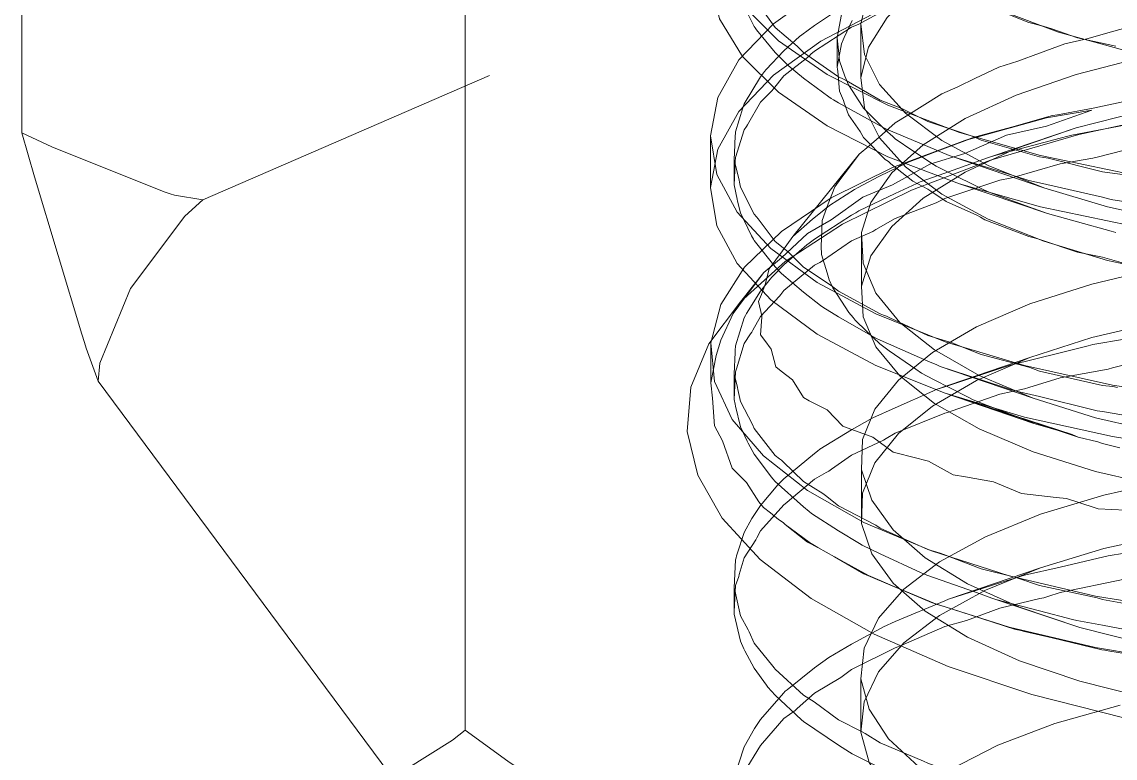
# Model space of a CAD drawing. Header units: millimetres. Extents: x 6 to 294, y 6 to 294.
# Drawn here: x 110.94 to 117.94, y 134.75 to 139.46 of the extents above; entities that cross this region are included whole.
import ezdxf

# ---------------------------------------------------------------- set-up
doc = ezdxf.new("R2010")
doc.units = ezdxf.units.MM
doc.linetypes.add('HIDDEN', pattern=[3, 2, -1])
doc.layers.add('M-VIEW', color=7, linetype='CONTINUOUS', lineweight=0)
doc.layers.add('M-VIEW-HIDD', color=8, linetype='HIDDEN', lineweight=0)

msp = doc.modelspace()

# ---------------------------------------------------------------- linework, layer by layer
at = {"layer": 'M-VIEW', "lineweight": 0}
for p, q in [((110.9444, 138.7463), (110.9444, 144.4957)), ((113.7812, 134.9246), (113.7812, 140.674)), ((111.4333, 137.1574), (113.2922, 134.6531))]:
    msp.add_line(p, q, dxfattribs=at)
for points in [[(111.4333, 137.1574), (111.3569, 137.3701), (111.3452, 137.4045), (111.3285, 137.4579), (111.0251, 138.4657), (110.9444, 138.7463)], [(113.2922, 134.6531), (113.3687, 134.6598), (113.3804, 134.6627), (113.397, 134.6713), (113.7005, 134.8615), (113.7812, 134.9246)], [(115.4283, 133.8373), (115.1707, 133.9715), (115.1312, 133.994), (115.0753, 134.0303), (114.0532, 134.7268), (113.7812, 134.9246)]]:
    msp.add_lwpolyline(points, dxfattribs=at)
at = {"layer": 'M-VIEW-HIDD', "lineweight": 0}
for p, q in [((112.1025, 138.3177), (116.5051, 140.2246)), ((116.313, 139.1011), (116.313, 139.4437)), ((116.1623, 139.1673), (116.1623, 139.3572)), ((117.1485, 138.5957), (117.6909, 138.7782)), ((115.3501, 138.3972), (115.3501, 138.7267)), ((116.9777, 138.6977), (117.0473, 138.7211)), ((115.8783, 138.0837), (116.3024, 138.6101)), ((116.9031, 138.593), (117.4836, 138.3954)), ((115.5027, 138.4138), (115.5027, 138.5743)), ((116.9439, 138.4202), (117.5079, 138.2297)), ((116.3164, 137.7657), (116.3164, 138.1083)), ((115.5421, 137.6665), (115.6928, 137.8535)), ((116.1699, 137.7335), (116.124, 137.7705)), ((115.4968, 137.592), (115.4162, 137.4208)), ((115.3522, 137.1469), (115.3522, 137.4026)), ((116.7961, 137.1038), (117.3954, 137.3096)), ((115.5027, 137.0409), (115.5027, 137.204)), ((116.8214, 137.2528), (117.4161, 137.0491)), ((116.8532, 137.0806), (117.7027, 136.7994)), ((116.3179, 136.2472), (116.3179, 136.5898)), ((116.0381, 136.0947), (116.1439, 136.0337)), ((116.8746, 135.763), (117.4624, 135.9635)), ((115.5027, 135.6682), (115.5027, 135.8361)), ((116.7647, 135.7419), (116.8017, 135.7295)), ((117.1766, 135.762), (117.7138, 135.5813)), ((116.3138, 134.9118), (116.3138, 135.2544))]:
    msp.add_line(p, q, dxfattribs=at)
for points in [[(120.4281, 141.8435), (119.7539, 141.8503), (119.0927, 141.8213), (118.4557, 141.7576), (117.8539, 141.6607), (117.2978, 141.5328), (116.7969, 141.3767), (116.3598, 141.1954), (115.9942, 140.9927), (115.7062, 140.7725), (115.5009, 140.539), (115.3819, 140.2969), (115.351, 140.0508), (115.409, 139.8054), (115.5548, 139.5654), (115.7858, 139.3356), (116.0982, 139.1203), (116.4864, 138.9237)], [(117.9961, 139.275), (117.5773, 139.3917), (117.2091, 139.5295), (116.8977, 139.6855), (116.6486, 139.8565), (116.4661, 140.0391), (116.3532, 140.2296), (116.3121, 140.4242), (116.3433, 140.6191), (116.4464, 140.8104), (116.6195, 140.9943), (116.8597, 141.1671), (117.1628, 141.3254), (117.5236, 141.4659), (117.9358, 141.5856), (118.3924, 141.6821), (118.8854, 141.7532), (119.4063, 141.797)], [(120.4281, 141.514), (119.7539, 141.5208), (119.0927, 141.4918), (118.4557, 141.4281), (117.8539, 141.3312), (117.2978, 141.2033), (116.7969, 141.0472), (116.3598, 140.8659), (115.9942, 140.6632), (115.7062, 140.4429), (115.5009, 140.2095), (115.3819, 139.9674), (115.351, 139.7213), (115.409, 139.4759), (115.5548, 139.2359), (115.7858, 139.0061), (116.0982, 138.7907), (116.4864, 138.5942)], [(116.8317, 138.6978), (116.5983, 138.8719), (116.4323, 139.0568), (116.3367, 139.2486), (116.313, 139.4437), (116.3616, 139.638), (116.4818, 139.8279), (116.6715, 140.0094), (116.9273, 140.1791), (117.2448, 140.3333), (117.6186, 140.469), (118.0423, 140.5834), (118.5083, 140.6739), (119.0089, 140.7386), (119.5351, 140.7757), (120.0781, 140.7841), (120.6284, 140.7633), (121.1764, 140.713)], [(115.5209, 138.2395), (115.3914, 138.4808), (115.3501, 138.7267), (115.3975, 138.9724), (115.533, 139.2133), (115.754, 139.4446), (116.057, 139.6618), (116.4365, 139.8608), (116.8862, 140.0377), (117.3981, 140.1887), (117.9636, 140.311), (118.5727, 140.4018), (119.2152, 140.4591), (119.8797, 140.4814), (120.555, 140.4679), (121.2293, 140.4182), (121.891, 140.3328), (122.5288, 140.2126)], [(116.8317, 138.3552), (116.5983, 138.5293), (116.4323, 138.7142), (116.3367, 138.906), (116.313, 139.1011), (116.3616, 139.2955), (116.4818, 139.4853), (116.6715, 139.6669), (116.9273, 139.8365), (117.2448, 139.9907), (117.6186, 140.1265), (118.0423, 140.2408), (118.5083, 140.3313), (119.0089, 140.396), (119.5351, 140.4331), (120.0781, 140.4416), (120.6284, 140.4207), (121.1764, 140.3705)], [(116.4864, 138.9237), (116.9439, 138.7498), (117.4627, 138.602), (118.0338, 138.4833), (118.6475, 138.3964), (119.2931, 138.3432), (119.9596, 138.3251), (120.6353, 138.3429), (121.3088, 138.3968), (121.9683, 138.4864), (122.6024, 138.6106), (123.2003, 138.7678), (123.7517, 138.9558), (124.2469, 139.1718), (124.6776, 139.4125), (125.0362, 139.6744), (125.3166, 139.9534), (125.5139, 140.2451)], [(115.5209, 137.91), (115.3914, 138.1513), (115.3501, 138.3972), (115.3975, 138.6429), (115.533, 138.8838), (115.754, 139.1151), (116.057, 139.3323), (116.4365, 139.5313), (116.8862, 139.7081), (117.3981, 139.8592), (117.9636, 139.9815), (118.5727, 140.0723), (119.2152, 140.1296), (119.8797, 140.1519), (120.555, 140.1384), (121.2293, 140.0887), (121.891, 140.0033), (122.5288, 139.8831)], [(116.4864, 138.5942), (116.9439, 138.4202), (117.4627, 138.2724), (118.0338, 138.1538), (118.6475, 138.0669), (119.2931, 138.0137), (119.9596, 137.9955), (120.6353, 138.0134), (121.3088, 138.0673), (121.9683, 138.1569), (122.6024, 138.2811), (123.2003, 138.4383), (123.7517, 138.6263), (124.2469, 138.8422), (124.6776, 139.083), (125.0362, 139.3449), (125.3166, 139.6239), (125.5139, 139.9156)], [(116.124, 137.7705), (115.9457, 137.8872), (115.8601, 137.9728), (115.8475, 137.9851), (115.7653, 138.0517), (115.6552, 138.1972), (115.6462, 138.2089), (115.6306, 138.2255), (115.5428, 138.3992), (115.5364, 138.4312), (115.5338, 138.4443), (115.5027, 138.5743), (115.5066, 138.6702), (115.5072, 138.6834), (115.5107, 138.7529), (115.5577, 138.907), (115.5614, 138.9189), (115.5668, 138.9332), (115.6704, 139.1052), (115.6971, 139.1395), (115.7071, 139.152), (115.8205, 139.2715), (115.921, 139.3626), (115.9346, 139.3746), (116.0156, 139.4338), (116.2203, 139.5708)], [(116.124, 138.9654), (116.1087, 138.9764), (115.9457, 139.097), (115.8475, 139.1779), (115.8349, 139.1903), (115.7653, 139.2608), (115.6462, 139.4053), (115.6376, 139.4177), (115.6306, 139.4279), (115.5428, 139.6044)], [(115.6197, 138.0764), (115.6138, 138.0883), (115.5428, 138.236), (115.5242, 138.3102), (115.5214, 138.3234), (115.5027, 138.4138), (115.5091, 138.5497), (115.5097, 138.5628), (115.5107, 138.5892), (115.5668, 138.7656), (115.5818, 138.787), (115.5888, 138.7989), (115.6704, 138.9423), (115.7431, 139.0156), (115.7536, 139.0283), (115.8205, 139.1109), (115.9814, 139.2372), (115.9941, 139.2491), (116.0156, 139.2698), (116.254, 139.4229), (116.3, 139.4422), (116.319, 139.4522), (116.5332, 139.5684)], [(116.1699, 139.1049), (115.9457, 139.26), (115.9178, 139.2892), (115.9058, 139.3014), (115.7653, 139.4217), (115.6992, 139.5132)], [(116.1771, 139.2066), (116.1675, 139.2972), (116.1662, 139.3126), (116.1623, 139.3572), (116.1894, 139.5047)], [(117.1198, 139.5595), (117.3886, 139.4516), (117.4804, 139.4282), (117.5079, 139.4209), (117.5348, 139.4112), (117.6999, 139.3535), (117.944, 139.3005)], [(116.1465, 138.4005), (116.1859, 138.4539), (116.228, 138.5103), (116.3024, 138.6101), (116.3636, 138.6617), (116.4294, 138.72), (116.5317, 138.8101), (116.6142, 138.8589), (116.7056, 138.9173), (116.8308, 138.9968), (116.9338, 139.0414), (117.0463, 139.0956), (117.116, 139.1288), (117.195, 139.1665), (117.3175, 139.2058), (117.457, 139.2571), (117.6185, 139.3157), (117.759, 139.3487), (117.932, 139.397), (118.0945, 139.4416)], [(116.1771, 139.0126), (116.1652, 139.1399), (116.1638, 139.1544), (116.1623, 139.1673), (116.1894, 139.3169), (116.1994, 139.3418), (116.2057, 139.3577), (116.2579, 139.4645)], [(116.41, 137.7203), (116.3271, 137.913), (116.3164, 138.1083), (116.3779, 138.3021), (116.5107, 138.4908), (116.7125, 138.6704), (116.9797, 138.8375), (117.3077, 138.9887), (117.6909, 139.1208), (118.1227, 139.2311), (118.5956, 139.3171), (119.1013, 139.3769), (119.6313, 139.409), (120.1763, 139.4122), (120.7268, 139.3862), (121.2734, 139.3307), (121.8067, 139.2462), (122.3174, 139.1338)], [(116.8317, 138.6978), (117.1285, 138.5378), (117.4836, 138.3954), (117.8908, 138.2733), (118.3431, 138.1743), (118.8327, 138.1006), (119.351, 138.0538), (119.8893, 138.0353), (120.4381, 138.046), (120.988, 138.0861), (121.5294, 138.1555), (122.0531, 138.2534), (122.5499, 138.3786), (123.0113, 138.5295), (123.4293, 138.704), (123.7966, 138.8995), (124.107, 139.1131), (124.355, 139.3418)], [(116.1771, 139.2066), (116.2111, 139.1097), (116.216, 139.0954), (116.2335, 139.0548), (116.3246, 138.9146), (116.331, 138.9046), (116.4686, 138.7658), (116.5178, 138.7229), (116.5335, 138.709), (116.6451, 138.6306), (116.7772, 138.5449), (116.7958, 138.5326), (116.8587, 138.5006), (117.0948, 138.385), (117.1198, 138.3726)], [(117.5124, 138.5845), (117.4562, 138.5937), (117.082, 138.7009), (117.036, 138.7207), (117.0134, 138.7301), (116.7408, 138.8202), (116.5971, 138.8914), (116.5758, 138.9017), (116.4358, 138.9554), (116.2194, 139.0807), (116.2015, 139.0907), (116.1699, 139.1049)], [(115.34, 137.3968), (115.5421, 137.6665), (115.8291, 137.9232), (116.196, 138.1625), (116.6365, 138.3802), (117.1431, 138.5727), (117.7071, 138.7366), (118.319, 138.8692), (118.9681, 138.9682), (119.6435, 139.0319), (120.3335, 139.0592), (121.0264, 139.0496), (121.7103, 139.0033), (122.1521, 138.9485), (122.3728, 138.9227), (122.7472, 138.8565), (122.9019, 138.8233), (123.0045, 138.8043), (123.5928, 138.6551), (124.1281, 138.476)], [(116.3093, 138.7543), (116.2335, 138.8618), (116.2068, 138.9394), (116.2019, 138.9538), (116.1771, 139.0126)], [(116.41, 137.3778), (116.3271, 137.5705), (116.3164, 137.7657), (116.3779, 137.9595), (116.5107, 138.1482), (116.7125, 138.3279), (116.9797, 138.495), (117.3077, 138.6461), (117.6909, 138.7782), (118.1227, 138.8885), (118.5956, 138.9745), (119.1013, 139.0344), (119.6313, 139.0664), (120.1763, 139.0697), (120.7268, 139.0436), (121.2734, 138.9881), (121.8067, 138.9037), (122.3174, 138.7913)], [(118.2643, 138.9862), (118.1061, 138.9675), (118.0893, 138.9656), (117.7999, 138.9055), (117.5725, 138.8629), (117.5389, 138.8568), (117.2778, 138.7833), (117.0796, 138.7298), (117.0473, 138.7211), (116.8183, 138.6361), (116.6738, 138.5813), (116.623, 138.5623), (116.4283, 138.4678), (116.3226, 138.4111), (116.2961, 138.3973), (116.272, 138.3842), (116.1135, 138.2822), (116.0435, 138.2262), (116.0031, 138.1946), (115.8783, 138.0837), (115.8397, 138.0306), (115.8115, 137.9916), (115.7256, 137.8767)], [(116.1699, 138.9387), (116.1388, 138.957), (116.124, 138.9654)], [(116.8317, 138.3552), (117.1285, 138.1953), (117.4836, 138.0528), (117.8908, 137.9308), (118.3431, 137.8318), (118.8327, 137.758), (119.351, 137.7112), (119.8893, 137.6928), (120.4381, 137.7034), (120.988, 137.7435), (121.5294, 137.8129), (122.0531, 137.9108), (122.5499, 138.036), (123.0113, 138.1869), (123.4293, 138.3614), (123.7966, 138.5569), (124.107, 138.7705), (124.355, 138.9992)], [(117.792, 138.8911), (117.5004, 138.8436), (116.9777, 138.6977), (116.5157, 138.5255), (116.1225, 138.3304), (115.8048, 138.1162), (115.568, 137.8872), (115.4162, 137.6478)], [(117.792, 138.8911), (117.5004, 138.7885), (117.2451, 138.7322), (116.9777, 138.614), (116.7539, 138.5455), (116.5157, 138.4131), (116.3268, 138.3344), (116.1225, 138.1893), (115.9711, 138.1024), (115.8048, 137.9465), (115.6928, 137.8535), (115.568, 137.6888), (115.4968, 137.592)], [(116.1699, 138.9387), (116.4358, 138.7913), (116.4772, 138.7694), (116.7408, 138.6593), (116.8793, 138.6025), (116.9031, 138.593), (117.082, 138.5376), (117.3617, 138.4502), (117.3872, 138.4425), (117.4562, 138.4272), (117.8597, 138.3345), (117.8987, 138.3252), (117.9266, 138.3189), (118.2886, 138.262)], [(112.1025, 138.3177), (111.9214, 138.349), (111.8936, 138.3556), (111.8543, 138.3695), (111.1356, 138.6573), (110.9444, 138.7463)], [(115.6197, 136.8801), (115.5428, 137.0269), (115.5269, 137.1042), (115.5242, 137.1175), (115.5027, 137.204), (115.5086, 137.3421), (115.5091, 137.3546), (115.5107, 137.3847), (115.5668, 137.5624), (115.5751, 137.5784), (115.5818, 137.5911), (115.6704, 137.7329), (115.7326, 137.8102), (115.7431, 137.8229), (115.8205, 137.9013), (115.9681, 138.0305), (115.9814, 138.0418), (116.0156, 138.0658), (116.254, 138.2192), (116.2818, 138.236), (116.3, 138.2467), (116.5332, 138.3589), (116.6713, 138.4232), (116.6935, 138.4333), (116.8507, 138.4896), (117.1246, 138.5874), (117.1485, 138.5957), (117.2033, 138.6099), (117.5876, 138.7124), (117.6368, 138.7258), (117.6639, 138.7329), (118, 138.7963)], [(116.3093, 138.7543), (116.331, 138.717), (116.4686, 138.576), (116.4892, 138.5625), (116.5051, 138.5494), (116.6451, 138.4365), (116.7423, 138.3854), (116.7608, 138.3728), (116.8587, 138.3077), (117.0559, 138.22), (117.0789, 138.2067), (117.1073, 138.1907), (117.3886, 138.0832), (117.4298, 138.0735), (117.4577, 138.0639), (117.6999, 137.9837), (117.8591, 137.9517), (117.8884, 137.9429), (118.0382, 137.8996)], [(115.6153, 137.4712), (115.6225, 137.4842), (115.6704, 137.5721), (115.7916, 137.701), (115.8015, 137.7134), (115.8205, 137.7379), (116.0156, 137.8993), (116.0509, 137.9181), (116.0671, 137.9287), (116.254, 138.0553), (116.3903, 138.1166), (116.4098, 138.1274), (116.5332, 138.198), (116.7961, 138.2993), (116.8168, 138.3092), (116.8507, 138.3259), (117.2033, 138.4434), (117.268, 138.4565), (117.2941, 138.4637), (117.5876, 138.5489), (117.7972, 138.5845), (117.826, 138.5915), (118, 138.6355)], [(117.5124, 138.5845), (117.8597, 138.4983), (118.0353, 138.4744)], [(116.2356, 137.5968), (116.2118, 137.6346), (116.1331, 137.7551), (116.1093, 137.8068), (116.097, 137.8504), (116.0616, 137.969), (116.0582, 138.0224), (116.0609, 138.0718), (116.0659, 138.1855), (116.0837, 138.2395), (116.1046, 138.2926), (116.1465, 138.4005)], [(112.1025, 138.3177), (111.9867, 138.2142), (111.6385, 137.7499)], [(117.1198, 138.3726), (117.1457, 138.3628), (117.3886, 138.2733), (117.5079, 138.2297), (117.6999, 138.1778), (117.9144, 138.1185), (117.944, 138.1101)], [(115.5209, 138.2395), (115.7362, 138.0074), (116.0336, 137.789), (116.4081, 137.5886), (116.8532, 137.4102), (117.3611, 137.2572), (117.9232, 137.1329), (118.5297, 137.0399), (119.1701, 136.9802), (119.8336, 136.9554), (120.5085, 136.9665), (121.1832, 137.0136), (121.8462, 137.0966), (122.486, 137.2145), (123.0915, 137.3656), (123.6523, 137.548), (124.1588, 137.759), (124.6021, 137.9953)], [(116.1699, 137.5702), (116.0703, 137.6314), (116.0546, 137.6431), (115.9457, 137.7267), (115.8043, 137.8479), (115.7653, 137.8886), (115.6306, 138.0581), (115.6253, 138.0671), (115.6197, 138.0764)], [(116.4035, 136.9779), (116.5532, 137.1648), (116.7711, 137.3417), (117.0535, 137.5053), (117.3954, 137.6521), (117.791, 137.7792), (118.2334, 137.8838), (118.7149, 137.9637), (119.2274, 138.0169), (119.7618, 138.0421), (120.309, 138.0383), (120.8595, 138.0051), (121.4037, 137.9426), (121.9324, 137.8513), (122.4363, 137.7323), (122.9067, 137.5873), (123.3355, 137.4181), (123.7154, 137.2273)], [(115.5209, 137.91), (115.7362, 137.6779), (116.0336, 137.4595), (116.4081, 137.2591), (116.8532, 137.0806), (117.3611, 136.9277), (117.9232, 136.8034), (118.5297, 136.7103), (119.1701, 136.6507), (119.8336, 136.6259), (120.5085, 136.637), (121.1832, 136.6841), (121.8462, 136.7671), (122.486, 136.8849), (123.0915, 137.0361), (123.6523, 137.2185), (124.1588, 137.4294), (124.6021, 137.6658)], [(115.7035, 137.7824), (115.7136, 137.8283), (115.7256, 137.8767)], [(111.6385, 137.7499), (111.4434, 137.2734), (111.4333, 137.1574)], [(115.7035, 137.7824), (115.6767, 137.7128), (115.6588, 137.6682), (115.6789, 137.5759), (115.6795, 137.5671), (115.6719, 137.4554), (115.6977, 137.4177), (115.7395, 137.3638), (115.7691, 137.2497), (115.8026, 137.2217), (115.8753, 137.167), (115.9458, 137.0534), (115.9826, 137.0329), (116.0985, 136.9742), (116.1977, 136.8704), (116.2319, 136.8569), (116.3892, 136.8007), (116.5192, 136.7045), (116.5454, 136.6971), (116.7461, 136.6462), (116.9039, 136.5591), (116.982, 136.5452), (117.1622, 136.514), (117.3404, 136.4387), (117.562, 136.414), (117.6292, 136.4068), (117.8071, 136.3491), (117.8312, 136.3418), (118.1382, 136.3271)], [(116.1699, 137.7335), (116.4358, 137.5878), (116.4575, 137.58), (116.4772, 137.5733), (116.4977, 137.564), (116.7408, 137.4501), (116.9031, 137.4004), (116.927, 137.391), (117.082, 137.3279), (117.3872, 137.2473), (117.4118, 137.2389), (117.4562, 137.223), (117.8597, 137.131), (117.9266, 137.1232), (117.9556, 137.1178)], [(116.4035, 136.6354), (116.5532, 136.8222), (116.7711, 136.9991), (117.0535, 137.1627), (117.3954, 137.3096), (117.791, 137.4366), (118.2334, 137.5413), (118.7149, 137.6211), (119.2274, 137.6744), (119.7618, 137.6995), (120.309, 137.6958), (120.8595, 137.6625), (121.4037, 137.6), (121.9324, 137.5087), (122.4363, 137.3898), (122.9067, 137.2447), (123.3355, 137.0756), (123.7154, 136.8847)], [(116.41, 137.7203), (116.5636, 137.534), (116.7852, 137.3577), (117.071, 137.1949), (117.4161, 137.0491), (117.8144, 136.9232), (118.2592, 136.8199), (118.7427, 136.7415), (119.2566, 136.6898), (119.792, 136.6662), (120.3396, 136.6716), (120.89, 136.7065), (121.4336, 136.7706), (121.9611, 136.8635), (122.4634, 136.9839), (122.9317, 137.1304), (123.358, 137.3008), (123.7349, 137.4928)], [(115.4162, 137.6478), (115.3522, 137.4026), (115.3769, 137.1564), (115.49, 136.9138), (115.6894, 136.6797), (115.9718, 136.4584), (116.3323, 136.2543), (116.7647, 136.0715), (117.2615, 135.9135), (117.8141, 135.7836), (118.413, 135.6845), (119.048, 135.6184), (119.7079, 135.587), (120.3816, 135.5913), (121.0572, 135.6317), (121.7233, 135.7081), (122.3683, 135.8195), (122.981, 135.9645)], [(116.1699, 137.5702), (116.3903, 137.4429), (116.4081, 137.4329), (116.4358, 137.4205), (116.7408, 137.287), (116.7986, 137.2623), (116.8214, 137.2528), (117.082, 137.1674), (117.2714, 137.1051), (117.2976, 137.0968), (117.4562, 137.0591), (117.799, 136.9751), (117.8258, 136.9688), (117.8597, 136.9634), (118.2886, 136.8899)], [(116.2356, 137.5968), (116.263, 137.5645), (116.2765, 137.5492), (116.3491, 137.4787), (116.4344, 137.3964), (116.4953, 137.3511), (116.666, 137.2344), (116.7018, 137.2091), (116.7788, 137.1684), (116.9961, 137.0578), (117.0326, 137.0386), (117.1238, 137.0031), (117.3765, 136.9056), (117.4208, 136.8881), (117.524, 136.8584), (117.6654, 136.8171), (117.7027, 136.7994), (117.8297, 136.7691), (117.8591, 136.7602), (117.9705, 136.7321)], [(116.1699, 136.2003), (115.9978, 136.3124), (115.9829, 136.3241), (115.9457, 136.354), (115.7653, 136.5168), (115.7508, 136.5323), (115.7418, 136.5439), (115.6306, 136.6907), (115.5913, 136.7608), (115.5851, 136.7739), (115.5428, 136.866), (115.5112, 136.9983), (115.5085, 137.0114), (115.5027, 137.0409), (115.5107, 137.2182), (115.5179, 137.2374), (115.5668, 137.3984), (115.608, 137.4606), (115.6153, 137.4712)], [(115.4162, 137.4208), (115.3865, 137.3222), (115.3522, 137.1469), (115.3636, 137.049), (115.3769, 136.8721), (115.4286, 136.7768), (115.49, 136.6009), (115.5804, 136.5105), (115.6597, 136.385), (115.6894, 136.3502), (115.7344, 136.3162), (115.7866, 136.274), (115.8163, 136.2544), (115.8292, 136.2406)], [(115.6153, 136.2785), (115.6704, 136.3623), (115.7814, 136.494), (115.7916, 136.5059), (115.8205, 136.5336), (116.0156, 136.696), (116.0355, 136.711), (116.0509, 136.7223), (116.254, 136.8459), (116.3708, 136.913), (116.3903, 136.9239), (116.5332, 136.9884), (116.7745, 137.0946), (116.7961, 137.1038), (116.8507, 137.122), (117.2033, 137.2396), (117.2429, 137.2529), (117.268, 137.261), (117.5876, 137.3393), (117.7684, 137.3849), (117.7972, 137.3918), (118, 137.4261)], [(115.34, 137.3968), (115.2262, 137.1186), (115.2026, 136.8368), (115.2697, 136.5561), (115.4262, 136.2814), (115.6696, 136.0174), (115.9956, 135.7686), (116.3986, 135.5391), (116.8719, 135.3331), (117.4072, 135.1539), (117.9955, 135.0047), (118.6266, 134.888), (119.2897, 134.8058), (119.9736, 134.7595), (120.6665, 134.7499), (121.3565, 134.7771), (122.0319, 134.8408)], [(116.41, 137.3778), (116.5636, 137.1914), (116.7852, 137.0151), (117.071, 136.8524), (117.4161, 136.7065), (117.8144, 136.5807), (118.2592, 136.4773), (118.7427, 136.3989), (119.2566, 136.3472), (119.792, 136.3236), (120.3396, 136.329), (120.89, 136.3639), (121.4336, 136.428), (121.9611, 136.5209), (122.4634, 136.6413), (122.9317, 136.7878), (123.358, 136.9582), (123.7349, 137.1502)], [(116.1081, 136.5831), (116.1247, 136.5945), (116.254, 136.6853), (116.4572, 136.7811), (116.476, 136.7919), (116.5332, 136.826), (116.8507, 136.9543), (116.8746, 136.9604), (116.8979, 136.9683), (117.2033, 137.0754), (117.3601, 137.1094), (117.387, 137.1174), (117.5876, 137.1788), (117.896, 137.2357), (117.9236, 137.2428), (118, 137.2633)], [(117.4208, 136.8881), (116.8532, 137.0806), (117.6654, 136.8171)], [(122.345, 135.5821), (121.8358, 135.4682), (121.3036, 135.3822), (120.7574, 135.325), (120.2068, 135.2973), (119.6613, 135.2989), (119.1303, 135.3294), (118.6229, 135.3877), (118.148, 135.4723), (117.7138, 135.5813), (117.3277, 135.7123), (116.9964, 135.8625), (116.7257, 136.0288), (116.5202, 136.2079), (116.3835, 136.3961), (116.3179, 136.5898), (116.3246, 136.785), (116.4035, 136.9779)], [(116.1699, 136.3612), (116.0859, 136.4268), (116.0703, 136.4386), (115.9457, 136.5168), (115.8167, 136.6415), (115.8043, 136.6531), (115.7923, 136.6621), (115.7653, 136.6832), (115.6306, 136.855), (115.6197, 136.8801)], [(122.345, 135.2395), (121.8358, 135.1256), (121.3036, 135.0396), (120.7574, 134.9825), (120.2068, 134.9547), (119.6613, 134.9564), (119.1303, 134.9868), (118.6229, 135.0451), (118.148, 135.1298), (117.7138, 135.2387), (117.3277, 135.3697), (116.9964, 135.5199), (116.7257, 135.6862), (116.5202, 135.8653), (116.3835, 136.0535), (116.3179, 136.2472), (116.3246, 136.4424), (116.4035, 136.6354)], [(116.817, 136.0017), (117.1104, 136.1626), (117.4624, 136.3061), (117.8669, 136.4293), (118.3169, 136.5297), (118.8046, 136.6049), (119.3216, 136.6532), (119.859, 136.6733), (120.4075, 136.6642), (120.9575, 136.6258), (121.4997, 136.558), (122.0246, 136.4617), (122.5231, 136.338), (122.9867, 136.1884), (123.4073, 136.0152), (123.7776, 135.8208), (124.0913, 135.6081), (124.3429, 135.3802)], [(116.1699, 134.8286), (115.9457, 134.9808), (115.9327, 134.9924), (115.7653, 135.1492), (115.7185, 135.2012), (115.7091, 135.2137), (115.6306, 135.3209), (115.5703, 135.4328), (115.5643, 135.4459), (115.5428, 135.4942), (115.5027, 135.6682), (115.5034, 135.684), (115.5107, 135.8504), (115.5313, 135.908), (115.5352, 135.921), (115.5668, 136.0284), (115.6401, 136.143), (115.6471, 136.156), (115.6704, 136.2001), (115.8205, 136.3658), (115.8298, 136.3722), (116.0156, 136.5316), (116.0916, 136.5742), (116.1081, 136.5831)], [(116.1699, 136.3612), (116.4081, 136.2362), (116.4358, 136.2184), (116.7408, 136.0816), (116.8214, 136.0584), (116.8449, 136.0496), (117.082, 135.9574), (117.2976, 135.904), (117.3235, 135.8955), (117.4562, 135.8504), (117.8258, 135.7717), (117.8597, 135.7619), (118.2886, 135.684)], [(116.817, 135.6592), (117.1104, 135.82), (117.4624, 135.9635), (117.8669, 136.0867), (118.3169, 136.1871), (118.8046, 136.2623), (119.3216, 136.3106), (119.859, 136.3307), (120.4075, 136.3217), (120.9575, 136.2832), (121.4997, 136.2154), (122.0246, 136.1191), (122.5231, 135.9954), (122.9867, 135.8458), (123.4073, 135.6726), (123.7776, 135.4782), (124.0913, 135.2655), (124.3429, 135.0376)], [(116.1699, 134.9903), (116.0133, 135.1067), (115.9978, 135.1179), (115.9457, 135.1487), (115.7653, 135.3147), (115.7594, 135.3234), (115.7508, 135.3357), (115.6306, 135.4817), (115.5974, 135.5549), (115.5913, 135.5681), (115.5428, 135.6561), (115.5139, 135.7909), (115.5112, 135.8035), (115.5027, 135.8361), (115.5107, 136.0155), (115.5143, 136.0285), (115.5179, 136.0413), (115.5217, 136.0524), (115.5668, 136.1888), (115.6153, 136.2785)], [(115.8292, 136.2406), (115.9718, 136.1289), (116.0381, 136.0947)], [(115.8292, 136.2406), (115.982, 136.1283), (115.9961, 136.1188), (116.0381, 136.0947)], [(118.2314, 135.5256), (117.8597, 135.5965), (117.6953, 135.6262), (117.6671, 135.6334), (117.4562, 135.6894), (117.1766, 135.762), (117.1516, 135.7705), (117.082, 135.7949), (116.7408, 135.915), (116.7141, 135.9244), (116.6939, 135.9335), (116.4358, 136.0534), (116.3221, 136.108), (116.3035, 136.119), (116.1699, 136.2003)], [(116.1081, 135.3901), (116.254, 135.4752), (116.4378, 135.5767), (116.4572, 135.5871), (116.5332, 135.6198), (116.8507, 135.7534), (116.8746, 135.763), (117.2033, 135.8669), (117.3335, 135.9084), (117.3601, 135.9165), (117.5876, 135.9687), (117.8675, 136.0351), (117.896, 136.0415), (118, 136.0575)], [(116.1439, 136.0337), (116.3323, 135.9248), (116.7647, 135.7419), (117.2615, 135.584), (117.8141, 135.4541), (118.413, 135.355), (119.048, 135.2889), (119.7079, 135.2575), (120.3816, 135.2618), (121.0572, 135.3022), (121.7233, 135.3785), (122.3683, 135.4899), (122.981, 135.635)], [(116.1439, 136.0337), (116.3619, 135.9144), (116.378, 135.9077), (116.5458, 135.8362), (116.8017, 135.7295), (116.8257, 135.7219), (116.8589, 135.7114), (117.0128, 135.6625), (117.3023, 135.5702), (117.3275, 135.5643), (117.3612, 135.5566), (117.5364, 135.5158), (117.855, 135.4396), (117.8754, 135.4362), (117.9056, 135.4315), (118.1075, 135.3988)], [(121.2066, 133.9995), (120.659, 133.9476), (120.1086, 133.9251), (119.565, 133.932), (119.0375, 133.9675), (118.5354, 134.0307), (118.0671, 134.1198), (117.641, 134.2329), (117.2642, 134.3675), (116.9434, 134.5208), (116.684, 134.6897), (116.4906, 134.8706), (116.3665, 135.0601), (116.3138, 135.2544), (116.3335, 135.4495), (116.4252, 135.6416), (116.5873, 135.8269), (116.817, 136.0017)], [(117.4843, 135.7729), (117.5102, 135.781), (117.5876, 135.8064), (118, 135.8908)], [(115.5668, 134.6563), (115.6704, 134.8266), (115.6848, 134.842), (115.8205, 134.9992), (115.8929, 135.0518), (115.9065, 135.0637), (116.0156, 135.162), (116.1851, 135.2626), (116.2012, 135.2742), (116.254, 135.3131), (116.5332, 135.453), (116.5495, 135.4582), (116.5703, 135.4669), (116.8507, 135.5876), (116.9887, 135.6258), (117.2033, 135.7061), (117.4577, 135.7668), (117.4843, 135.7729)], [(121.2066, 133.6569), (120.659, 133.605), (120.1086, 133.5826), (119.565, 133.5894), (119.0375, 133.6249), (118.5354, 133.6881), (118.0671, 133.7772), (117.641, 133.8903), (117.2642, 134.0249), (116.9434, 134.1782), (116.684, 134.3471), (116.4906, 134.5281), (116.3665, 134.7175), (116.3138, 134.9118), (116.3335, 135.1069), (116.4252, 135.299), (116.5873, 135.4843), (116.817, 135.6592)], [(115.9378, 133.7886), (115.7653, 133.9416), (115.7278, 133.9951), (115.7185, 134.0079), (115.6306, 134.1107), (115.5764, 134.2265), (115.5703, 134.2393), (115.5428, 134.2872), (115.5041, 134.462), (115.5029, 134.474), (115.5107, 134.6425), (115.5275, 134.7016), (115.5313, 134.7149), (115.5668, 134.8182), (115.6329, 134.9366), (115.6401, 134.9492), (115.6704, 134.9936), (115.8182, 135.1629), (115.8298, 135.1743), (115.8426, 135.1843), (116.0156, 135.323), (116.1081, 135.3901)], [(117.544, 132.8937), (117.1814, 133.0326), (116.875, 133.1899), (116.6311, 133.362), (116.4542, 133.5454), (116.3472, 133.7364), (116.3119, 133.9312), (116.349, 134.1259), (116.4579, 134.3168), (116.6367, 134.4999), (116.8822, 134.6717), (117.1902, 134.8286), (117.5554, 134.9675), (117.9716, 135.0854)], [(118.2597, 134.3231), (117.8597, 134.388), (117.7232, 134.4259), (117.6953, 134.4333), (117.4562, 134.4793), (117.2025, 134.5599), (117.1766, 134.5678), (117.082, 134.5891), (116.7408, 134.7135), (116.7141, 134.7274), (116.4358, 134.8447), (116.3405, 134.904), (116.3221, 134.9152), (116.1699, 134.9903)], [(118.1271, 134.1722), (117.8597, 134.227), (117.5987, 134.2781), (117.571, 134.2856), (117.4562, 134.3179), (117.0869, 134.4197), (117.0647, 134.4277), (116.7408, 134.5475), (116.641, 134.5846), (116.6198, 134.5946), (116.4358, 134.6838), (116.2584, 134.773), (116.2403, 134.7842), (116.1699, 134.8286)]]:
    msp.add_lwpolyline(points, dxfattribs=at)

doc.saveas('drawing.dxf')
